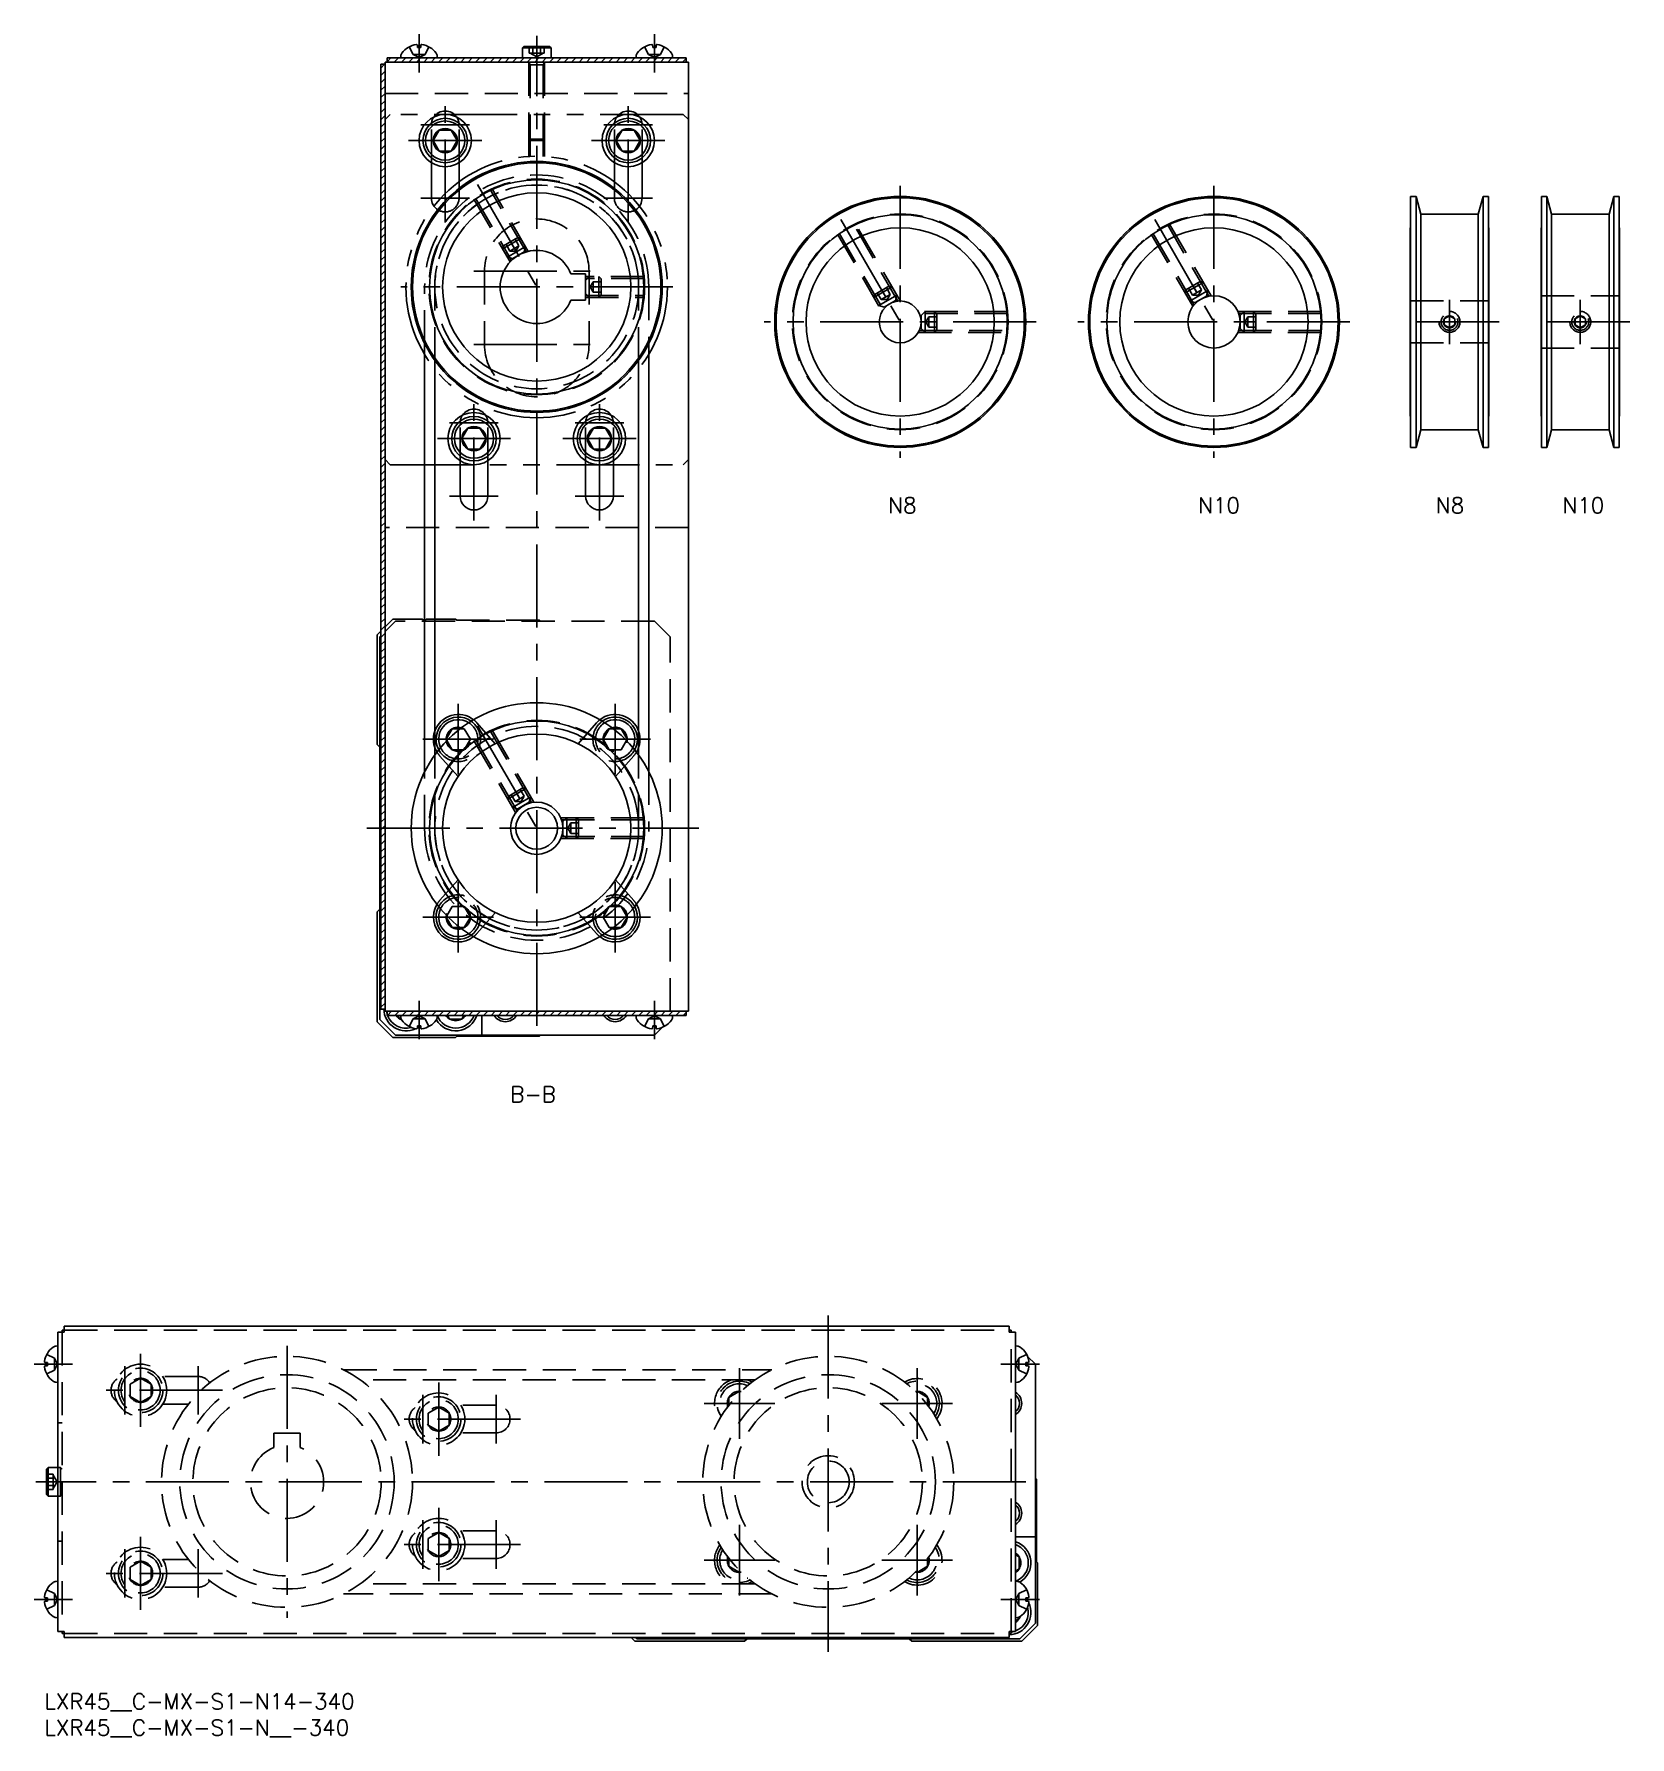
# Model space of a CAD drawing. Extents: x -2 to 736, y -8 to 353.
# Drawn here: x -2 to 303.2, y -8.3 to 317.4 of the extents above; entities that cross this region are included whole.
import ezdxf

# ---------------------------------------------------------------- set-up
doc = ezdxf.new("R2010")
doc.units = 0
doc.header["$LTSCALE"] = 0.5
for name, pattern in [('CENTER', [50.8, 31.75, -6.35, 6.35, -6.35]), ('DASHED', [19.05, 12.7, -6.35]), ('PHANTOM', [63.5, 31.75, -6.35, 6.35, -6.35, 6.35, -6.35])]:
    doc.linetypes.add(name, pattern=pattern)
for name, color, linetype in [('MSM_CENTER', 1, 'CENTER'), ('MSM_CONTINUOUS', 7, 'CONTINUOUS'), ('MSM_DASHED', 4, 'DASHED'), ('MSM_IMAGINARY', 6, 'PHANTOM'), ('MSM_NARROW', 5, 'CONTINUOUS'), ('MSM_PART_NUMBER', 7, 'CONTINUOUS')]:
    doc.layers.add(name, color=color, linetype=linetype)
doc.styles.get("Standard").update_dxf_attribs({"font": 'txt.shx', "height": 3, "bigfont": 'bigfont.shx'})

# ---------------------------------------------------------------- blocks, each defined once
blk = doc.blocks.new('*U18')
at = {"layer": 'MSM_PART_NUMBER'}
blk.add_text('N8', height=3, dxfattribs=at).set_placement((266.06, 225.73))
blk = doc.blocks.new('*U19')
at = {"layer": 'MSM_PART_NUMBER'}
blk.add_text('N10', height=3, dxfattribs=at).set_placement((290.29, 225.73))
blk = doc.blocks.new('*U20')
at = {"layer": 'MSM_PART_NUMBER'}
blk.add_text('N8', height=3, dxfattribs=at).set_placement((161.35, 225.73))
blk = doc.blocks.new('*U21')
at = {"layer": 'MSM_PART_NUMBER'}
blk.add_text('N10', height=3, dxfattribs=at).set_placement((220.62, 225.73))
blk = doc.blocks.new('*U22')
at = {"layer": 'MSM_PART_NUMBER'}
blk.add_text('LXR45__C-MX-S1-N14-340', height=3, dxfattribs=at).set_placement((0, -3))
blk = doc.blocks.new('*U23')
at = {"layer": 'MSM_PART_NUMBER'}
blk.add_text('LXR45__C-MX-S1-N__-340', height=3, dxfattribs=at).set_placement((0, -8))

msp = doc.modelspace()

# ---------------------------------------------------------------- linework, layer by layer
at = {"layer": 'MSM_CENTER'}
for p, q in [((71.62, 310), (71.62, 317.37)), ((94.12, 127.7), (94.12, 317)), ((116.62, 310), (116.62, 317.37)), ((76.62, 281.35), (76.62, 304.65)), ((111.62, 281.35), (111.62, 304.65)), ((81.27, 300), (71.97, 300)), ((106.97, 300), (116.27, 300)), ((69.62, 297), (83.62, 297)), ((104.62, 297), (118.62, 297)), ((82.8, 288.59), (95.12, 267.27)), ((163.62, 288.32), (163.62, 236.32)), ((223.62, 288.32), (223.62, 236.32)), ((81.27, 286), (71.97, 286)), ((106.97, 286), (116.27, 286)), ((152.3, 281.91), (164.62, 260.58)), ((212.3, 281.91), (224.62, 260.58)), ((82.12, 272), (106.12, 272)), ((120.12, 269), (68.12, 269)), ((268.67, 266.57), (268.67, 258.07)), ((293.67, 266.57), (293.67, 258.07)), ((189.62, 262.32), (137.62, 262.32)), ((249.62, 262.32), (197.62, 262.32)), ((278.17, 262.32), (259.17, 262.32)), ((303.17, 262.32), (284.17, 262.32)), ((82.12, 258), (106.12, 258)), ((82.12, 224.35), (82.12, 247.65)), ((106.12, 224.35), (106.12, 247.65)), ((77.47, 243), (86.77, 243)), ((101.47, 243), (110.77, 243)), ((75.12, 240), (89.12, 240)), ((99.12, 240), (113.12, 240)), ((77.47, 229), (86.77, 229)), ((101.47, 229), (110.77, 229)), ((79.12, 175.75), (79.12, 189.25)), ((109.12, 175.75), (109.12, 189.25)), ((85.87, 182.5), (72.37, 182.5)), ((82.8, 185.09), (95.12, 163.77)), ((115.87, 182.5), (102.37, 182.5)), ((61.62, 165.5), (125.12, 165.5)), ((79.12, 141.75), (79.12, 155.25)), ((109.12, 141.75), (109.12, 155.25)), ((85.87, 148.5), (72.37, 148.5)), ((115.87, 148.5), (102.37, 148.5)), ((71.62, 132.5), (71.62, 125.13)), ((116.62, 132.5), (116.62, 125.13)), ((149.87, 72.3), (149.87, 8)), ((46.37, 66.5), (46.37, 14.5)), ((5.37, 63), (-2, 63)), ((15.37, 53.35), (15.37, 62.65)), ((18.37, 51), (18.37, 65)), ((29.37, 53.35), (29.37, 62.65)), ((132.87, 62.25), (132.87, 48.75)), ((166.87, 62.25), (166.87, 48.75)), ((182.87, 63), (190.23, 63)), ((75.37, 45.5), (75.37, 59.5)), ((34.02, 58), (10.72, 58)), ((72.37, 47.85), (72.37, 57.15)), ((86.37, 47.85), (86.37, 57.15)), ((139.62, 55.5), (126.12, 55.5)), ((173.62, 55.5), (160.12, 55.5)), ((91.02, 52.5), (67.72, 52.5)), ((187.67, 40.5), (-1.63, 40.5)), ((72.37, 23.85), (72.37, 33.15)), ((75.37, 21.5), (75.37, 35.5)), ((86.37, 23.85), (86.37, 33.15)), ((18.37, 16), (18.37, 30)), ((132.87, 32.25), (132.87, 18.75)), ((166.87, 32.25), (166.87, 18.75)), ((15.37, 27.65), (15.37, 18.35)), ((29.37, 27.65), (29.37, 18.35)), ((91.02, 28.5), (67.72, 28.5)), ((34.02, 23), (10.72, 23)), ((139.62, 25.5), (126.12, 25.5)), ((173.62, 25.5), (160.12, 25.5)), ((5.37, 18), (-2, 18)), ((182.87, 18), (190.23, 18))]:
    msp.add_line(p, q, dxfattribs=at)
at = {"layer": 'MSM_CONTINUOUS'}
for p, q in [((122.72, 312.8), (65.52, 312.8)), ((65.52, 312.8), (65.52, 312)), ((68.15, 313.16), (68.12, 312.8)), ((71.29, 315.29), (71.31, 314.8)), ((71.93, 314.8), (71.31, 314.8)), ((71.95, 315.29), (71.93, 314.8)), ((75.08, 313.16), (75.12, 312.8)), ((91.37, 314.7), (91.67, 315)), ((91.37, 314.7), (91.37, 312.8)), ((96.87, 314.7), (91.37, 314.7)), ((96.57, 315), (91.67, 315)), ((96.57, 315), (96.87, 314.7)), ((96.87, 314.7), (96.87, 312.8)), ((113.15, 313.16), (113.12, 312.8)), ((116.29, 315.29), (116.31, 314.8)), ((116.93, 314.8), (116.31, 314.8)), ((116.95, 315.29), (116.93, 314.8)), ((120.08, 313.16), (120.12, 312.8)), ((122.72, 312.8), (122.72, 312)), ((64.32, 311.6), (64.32, 130.9)), ((64.32, 311.6), (65.12, 311.6)), ((65.12, 130.5), (65.12, 312)), ((123.12, 312), (65.12, 312)), ((123.12, 130.5), (123.12, 312)), ((75.46, 299), (74.31, 297)), ((74.31, 297), (75.46, 295)), ((77.77, 299), (75.46, 299)), ((78.93, 297), (77.77, 299)), ((77.77, 295), (78.93, 297)), ((110.46, 299), (109.31, 297)), ((109.31, 297), (110.46, 295)), ((112.77, 299), (110.46, 299)), ((113.93, 297), (112.77, 299)), ((112.77, 295), (113.93, 297)), ((75.46, 295), (77.77, 295)), ((110.46, 295), (112.77, 295)), ((73.97, 286), (73.97, 292.76)), ((79.27, 287.85), (79.27, 292.76)), ((108.97, 287.85), (108.97, 292.76)), ((114.27, 286), (114.27, 292.76)), ((261.23, 286.32), (261.23, 238.32)), ((262.26, 286.32), (261.23, 286.32)), ((262.26, 286.32), (262.26, 238.32)), ((263.17, 282.94), (262.26, 286.32)), ((275.07, 286.32), (274.17, 282.94)), ((275.07, 286.32), (275.07, 238.32)), ((276.11, 286.32), (275.07, 286.32)), ((276.11, 286.32), (276.11, 238.32)), ((286.23, 286.32), (286.23, 238.32)), ((287.26, 286.32), (286.23, 286.32)), ((287.26, 286.32), (287.26, 238.32)), ((288.17, 282.94), (287.26, 286.32)), ((300.07, 286.32), (299.17, 282.94)), ((300.07, 286.32), (300.07, 238.32)), ((301.11, 286.32), (300.07, 286.32)), ((301.11, 286.32), (301.11, 238.32)), ((261.17, 280.32), (261.17, 244.32)), ((261.23, 280.32), (261.17, 280.32)), ((263.17, 282.94), (263.17, 241.69)), ((274.17, 282.94), (263.17, 282.94)), ((274.17, 282.94), (274.17, 241.69)), ((276.17, 280.32), (276.11, 280.32)), ((276.17, 280.32), (276.17, 244.32)), ((286.17, 280.32), (286.17, 244.32)), ((286.23, 280.32), (286.17, 280.32)), ((288.17, 282.94), (288.17, 241.69)), ((299.17, 282.94), (288.17, 282.94)), ((299.17, 282.94), (299.17, 241.69)), ((301.17, 280.32), (301.11, 280.32)), ((301.17, 280.32), (301.17, 244.32)), ((100.65, 271.5), (103.42, 271.5)), ((103.42, 271.5), (103.42, 266.5)), ((103.42, 266.5), (100.65, 266.5)), ((72.69, 176.31), (72.69, 258.19)), ((115.54, 258.19), (115.54, 176.31)), ((74.63, 179.51), (74.63, 254.99)), ((113.6, 179.51), (113.6, 254.99)), ((261.17, 244.32), (261.23, 244.32)), ((276.11, 244.32), (276.17, 244.32)), ((286.17, 244.32), (286.23, 244.32)), ((301.11, 244.32), (301.17, 244.32)), ((80.96, 242), (79.81, 240)), ((83.27, 242), (80.96, 242)), ((84.43, 240), (83.27, 242)), ((104.96, 242), (103.81, 240)), ((107.27, 242), (104.96, 242)), ((108.43, 240), (107.27, 242)), ((262.26, 238.32), (263.17, 241.69)), ((263.17, 241.69), (274.17, 241.69)), ((274.17, 241.69), (275.07, 238.32)), ((287.26, 238.32), (288.17, 241.69)), ((288.17, 241.69), (299.17, 241.69)), ((299.17, 241.69), (300.07, 238.32)), ((79.81, 240), (80.96, 238)), ((80.96, 238), (83.27, 238)), ((83.27, 238), (84.43, 240)), ((103.81, 240), (104.96, 238)), ((104.96, 238), (107.27, 238)), ((107.27, 238), (108.43, 240)), ((261.23, 238.32), (262.26, 238.32)), ((275.07, 238.32), (276.11, 238.32)), ((286.23, 238.32), (287.26, 238.32)), ((300.07, 238.32), (301.11, 238.32)), ((79.47, 229), (79.47, 235.76)), ((84.77, 229), (84.77, 235.76)), ((103.47, 229), (103.47, 235.76)), ((108.77, 229), (108.77, 235.76)), ((63.62, 202.5), (64.32, 203.2)), ((63.62, 202.5), (63.62, 181.5)), ((64.32, 202.3), (64.12, 202.1)), ((64.12, 128.9), (64.12, 202.1)), ((64.12, 195), (64.32, 195)), ((77.96, 184.5), (76.81, 182.5)), ((76.81, 182.5), (76.94, 182.26)), ((79.45, 184.5), (77.96, 184.5)), ((110.27, 184.5), (108.78, 184.5)), ((111.43, 182.5), (110.27, 184.5)), ((111.29, 182.26), (111.43, 182.5)), ((63.62, 181.5), (64.12, 181)), ((63.62, 149.5), (64.12, 150)), ((63.62, 128.5), (63.62, 149.5)), ((76.94, 148.74), (76.81, 148.5)), ((76.81, 148.5), (77.96, 146.5)), ((110.27, 146.5), (111.43, 148.5)), ((111.43, 148.5), (111.29, 148.74)), ((77.96, 146.5), (79.45, 146.5)), ((108.78, 146.5), (110.27, 146.5)), ((64.12, 136), (64.32, 136)), ((65.12, 130.9), (64.32, 130.9)), ((65.12, 130.5), (123.12, 130.5)), ((65.52, 130.5), (65.52, 129.7)), ((122.72, 130.5), (122.72, 129.7)), ((63.62, 128.5), (66.62, 125.5)), ((64.12, 128.9), (67.12, 125.9)), ((65.52, 129.7), (122.72, 129.7)), ((67.56, 129.7), (67.96, 129)), ((67.96, 129), (68.23, 129)), ((68.15, 129.34), (68.12, 129.7)), ((71.29, 127.21), (71.31, 127.7)), ((71.93, 127.7), (71.31, 127.7)), ((71.95, 127.21), (71.93, 127.7)), ((75.08, 129.34), (75.12, 129.7)), ((77.06, 129.7), (77.46, 129)), ((77.46, 129), (79.77, 129)), ((79.77, 129), (80.17, 129.7)), ((83.62, 129.7), (83.62, 125.9)), ((113.15, 129.34), (113.12, 129.7)), ((116.29, 127.21), (116.31, 127.7)), ((116.93, 127.7), (116.31, 127.7)), ((118.1, 127.39), (116.62, 125.9)), ((116.95, 127.21), (116.93, 127.7)), ((120.08, 129.34), (120.12, 129.7)), ((78.62, 125.5), (66.62, 125.5)), ((116.62, 125.9), (67.12, 125.9)), ((78.82, 125.7), (78.62, 125.5)), ((94.62, 125.7), (78.82, 125.7)), ((94.62, 125.7), (94.82, 125.9)), ((2.57, 69.1), (2.57, 11.9)), ((2.57, 69.1), (3.77, 69.1)), ((3.37, 69.5), (3.37, 69.1)), ((3.77, 69.5), (3.37, 69.5)), ((3.77, 70.3), (184.47, 70.3)), ((3.77, 70.3), (3.77, 69.1)), ((184.47, 69.1), (184.47, 70.3)), ((184.87, 69.5), (184.47, 69.5)), ((184.47, 69.1), (185.67, 69.1)), ((184.87, 69.1), (184.87, 69.5)), ((185.67, 11.9), (185.67, 69.1)), ((2.2, 66.47), (2.57, 66.5)), ((186.03, 66.47), (185.67, 66.5)), ((0.07, 63.33), (0.56, 63.31)), ((0.07, 62.67), (0.56, 62.69)), ((0.56, 63.31), (0.56, 62.69)), ((188.16, 63.33), (187.67, 63.31)), ((187.67, 63.31), (187.67, 62.69)), ((188.16, 62.67), (187.67, 62.69)), ((187.98, 64.49), (189.47, 63)), ((189.47, 63), (189.47, 13.5)), ((2.2, 59.53), (2.57, 59.5)), ((186.03, 59.53), (185.67, 59.5)), ((0.37, 42.95), (0.67, 43.25)), ((0.37, 42.95), (0.37, 38.05)), ((0.67, 43.25), (0.67, 37.75)), ((0.67, 43.25), (2.57, 43.25)), ((189.67, 41), (189.47, 41.2)), ((189.67, 41), (189.67, 25.2)), ((0.67, 37.75), (0.37, 38.05)), ((0.67, 37.75), (2.57, 37.75)), ((185.67, 30), (189.47, 30)), ((186.37, 26.15), (185.67, 26.56)), ((186.37, 23.85), (186.37, 26.15)), ((185.67, 23.44), (186.37, 23.85)), ((189.67, 25.2), (189.87, 25)), ((189.87, 25), (189.87, 13)), ((2.2, 21.47), (2.57, 21.5)), ((186.03, 21.47), (185.67, 21.5)), ((0.07, 18.33), (0.56, 18.31)), ((0.07, 17.67), (0.56, 17.69)), ((0.56, 18.31), (0.56, 17.69)), ((188.16, 18.33), (187.67, 18.31)), ((187.67, 18.31), (187.67, 17.69)), ((188.16, 17.67), (187.67, 17.69)), ((2.2, 14.53), (2.57, 14.5)), ((186.03, 14.53), (185.67, 14.5)), ((185.67, 13.94), (186.37, 14.35)), ((186.37, 14.35), (186.37, 14.62)), ((186.47, 10.5), (189.47, 13.5)), ((2.57, 11.9), (3.77, 11.9)), ((3.37, 11.9), (3.37, 11.5)), ((3.77, 11.5), (3.37, 11.5)), ((3.77, 10.7), (3.77, 11.9)), ((3.77, 10.7), (184.47, 10.7)), ((112.87, 10), (112.17, 10.7)), ((112.87, 10), (133.87, 10)), ((113.07, 10.7), (113.27, 10.5)), ((186.47, 10.5), (113.27, 10.5)), ((120.37, 10.5), (120.37, 10.7)), ((133.87, 10), (134.37, 10.5)), ((165.87, 10), (165.37, 10.5)), ((186.87, 10), (165.87, 10)), ((179.37, 10.5), (179.37, 10.7)), ((184.47, 11.9), (185.67, 11.9)), ((184.47, 11.9), (184.47, 10.7)), ((184.87, 11.5), (184.47, 11.5)), ((184.87, 11.5), (184.87, 11.9)), ((186.87, 10), (189.87, 13))]:
    msp.add_line(p, q, dxfattribs=at)
for centre, radius in [((76.62, 297), 5), ((76.62, 297), 4.25), ((76.62, 297), 3.75), ((111.62, 297), 5), ((111.62, 297), 4.25), ((111.62, 297), 3.75), ((76.62, 297), 2.31), ((111.62, 297), 2.31), ((94.12, 269), 24), ((94.12, 269), 23.74), ((94.12, 269), 20.49), ((94.12, 269), 18), ((163.62, 262.32), 24), ((163.62, 262.32), 23.74), ((223.62, 262.32), 24), ((223.62, 262.32), 23.74), ((163.62, 262.32), 20.49), ((163.62, 262.32), 18), ((223.62, 262.32), 20.49), ((223.62, 262.32), 18), ((223.62, 262.32), 5), ((163.62, 262.32), 4), ((82.12, 240), 5), ((82.12, 240), 4.25), ((106.12, 240), 5), ((106.12, 240), 4.25), ((82.12, 240), 3.75), ((82.12, 240), 2.31), ((106.12, 240), 3.75), ((106.12, 240), 2.31), ((94.12, 165.5), 24), ((94.12, 165.5), 20.49), ((94.12, 165.5), 18), ((94.12, 165.5), 5), ((94.12, 165.5), 4)]:
    msp.add_circle(centre, radius, dxfattribs=at)
for centre, radius, start, end in [((69.24, 313.07), 1.1, 144.8906, 175), ((71.62, 311.4), 4, 97.4656, 144.8906), ((71.09, 315.06), 0.305, 49.0368, 87.9309), ((72.15, 315.06), 0.305, 92.0691, 130.9632), ((71.62, 311.4), 4, 35.1094, 82.5344), ((73.99, 313.07), 1.1, 5, 35.1094), ((114.24, 313.07), 1.1, 144.8906, 175), ((116.62, 311.4), 4, 97.4656, 144.8906), ((116.09, 315.06), 0.305, 49.0368, 87.9309), ((117.15, 315.06), 0.305, 92.0691, 130.9632), ((116.62, 311.4), 4, 35.1094, 82.5344), ((118.99, 313.07), 1.1, 5, 35.1094), ((76.62, 300), 2.65, 34.3761, 145.6239), ((111.62, 300), 2.65, 34.3761, 145.6239), ((76.62, 286), 2.65, 180, 237.5532), ((111.62, 286), 2.65, 302.4468, 0), ((94.12, 269), 7, 20.9248, 339.0752), ((82.12, 243), 2.65, 34.3761, 145.6239), ((106.12, 243), 2.65, 34.3761, 145.6239), ((82.12, 229), 2.65, 180, 0), ((106.12, 229), 2.65, 180, 0), ((79.12, 182.5), 4.75, 51.9744, 160.7711), ((79.12, 182.5), 4.25, 54.603, 208.2443), ((79.12, 182.5), 3.75, 57.7988, 205.0486), ((109.12, 182.5), 4.75, 19.2289, 128.0256), ((109.12, 182.5), 4.25, 331.7557, 125.397), ((109.12, 182.5), 3.75, 334.9514, 122.2012), ((79.12, 182.5), 2.31, 74.1855, 188.6618), ((109.12, 182.5), 2.31, 351.3382, 105.8145), ((79.12, 182.5), 4.75, 199.2289, 210.8729), ((109.12, 182.5), 4.75, 329.1271, 340.7711), ((79.12, 148.5), 4.75, 149.1271, 308.0256), ((79.12, 148.5), 4.25, 151.7557, 305.397), ((79.12, 148.5), 3.75, 154.9514, 302.2012), ((109.12, 148.5), 4.75, 231.9744, 30.8729), ((109.12, 148.5), 4.25, 234.603, 28.2443), ((109.12, 148.5), 3.75, 237.7988, 25.0486), ((79.12, 148.5), 2.31, 171.3382, 285.8145), ((109.12, 148.5), 2.31, 254.1855, 8.6618), ((69.12, 131), 4.25, 181.3483, 295.3281), ((69.12, 131), 3.75, 187.6623, 196.2602), ((69.12, 131), 3.75, 200.2836, 285.6082), ((69.12, 131), 2.31, 214.2577, 249.8959), ((69.24, 129.43), 1.1, 185, 215.1094), ((71.62, 131.1), 4, 215.1094, 262.5344), ((71.09, 127.44), 0.305, 272.0691, 310.9632), ((69.12, 131), 4.25, 300.7808, 308.967), ((72.15, 127.44), 0.305, 229.0368, 267.9309), ((71.62, 131.1), 4, 277.4656, 324.8906), ((73.99, 129.43), 1.1, 324.8906, 355), ((78.62, 131), 4.25, 210.0196, 342.1887), ((78.62, 131), 3.75, 200.8987, 339.7164), ((78.62, 131), 2.31, 214.2577, 325.7423), ((88.12, 131), 2.07, 218.9713, 321.0287), ((109.12, 131), 2.07, 218.9713, 321.0287), ((114.24, 129.43), 1.1, 185, 215.1094), ((116.62, 131.1), 4, 215.1094, 262.5344), ((116.09, 127.44), 0.305, 272.0691, 310.9632), ((117.15, 127.44), 0.305, 229.0368, 267.9309), ((116.62, 131.1), 4, 277.4656, 324.8906), ((118.99, 129.43), 1.1, 324.8906, 355), ((3.97, 63), 4, 125.1094, 172.5344), ((2.3, 65.37), 1.1, 95, 125.1094), ((185.93, 65.37), 1.1, 54.8906, 85), ((184.27, 63), 4, 7.4656, 54.8906), ((0.3, 63.53), 0.305, 182.0691, 220.9632), ((0.3, 62.47), 0.305, 139.0368, 177.9309), ((3.97, 63), 4, 187.4656, 234.8906), ((184.27, 63), 4, 305.1094, 352.5344), ((187.93, 63.53), 0.305, 319.0368, 357.9309), ((187.93, 62.47), 0.305, 2.0691, 40.9632), ((2.3, 60.63), 1.1, 234.8906, 265), ((185.93, 60.63), 1.1, 275, 305.1094), ((184.37, 55.5), 2.07, 308.9713, 51.0287), ((184.37, 34.5), 2.07, 308.9713, 51.0287), ((184.37, 25), 4.25, 300.0196, 72.1887), ((184.37, 25), 3.75, 290.8987, 69.7164), ((184.37, 25), 2.31, 304.2577, 55.7423), ((3.97, 18), 4, 125.1094, 172.5344), ((2.3, 20.37), 1.1, 95, 125.1094), ((185.93, 20.37), 1.1, 54.8906, 85), ((184.27, 18), 4, 7.4656, 54.8906), ((0.3, 18.53), 0.305, 182.0691, 220.9632), ((0.3, 17.47), 0.305, 139.0368, 177.9309), ((3.97, 18), 4, 187.4656, 234.8906), ((184.37, 15.5), 4.25, 271.3483, 25.3281), ((184.37, 15.5), 3.75, 290.2836, 15.6082), ((184.27, 18), 4, 305.1094, 352.5344), ((184.37, 15.5), 4.25, 30.7808, 38.967), ((187.93, 18.53), 0.305, 319.0368, 357.9309), ((187.93, 17.47), 0.305, 2.0691, 40.9632), ((2.3, 15.63), 1.1, 234.8906, 265), ((184.37, 15.5), 2.31, 304.2577, 339.8959), ((185.93, 15.63), 1.1, 275, 305.1094), ((184.37, 15.5), 3.75, 277.6623, 286.2602)]:
    msp.add_arc(centre, radius, start, end, dxfattribs=at)
at = {"layer": 'MSM_DASHED'}
for p, q in [((69.75, 314.94), (70.47, 313.47)), ((71.62, 312.86), (70.47, 313.47)), ((72.76, 313.47), (70.47, 313.47)), ((71.62, 312.86), (72.76, 313.47)), ((73.49, 314.94), (72.76, 313.47)), ((92.67, 315), (92.67, 313.7)), ((95.56, 313.7), (92.67, 313.7)), ((94.12, 312.98), (92.87, 313.7)), ((93.39, 315), (93.39, 313.7)), ((95.37, 313.7), (94.12, 312.98)), ((94.84, 315), (94.84, 313.7)), ((95.56, 315), (95.56, 313.7)), ((114.75, 314.94), (115.47, 313.47)), ((116.62, 312.86), (115.47, 313.47)), ((117.76, 313.47), (115.47, 313.47)), ((116.62, 312.86), (117.76, 313.47)), ((118.49, 314.94), (117.76, 313.47)), ((92.6, 311.95), (92.89, 311.46)), ((92.62, 311.9), (92.62, 297.27)), ((95.62, 311.46), (92.62, 311.46)), ((92.89, 311.46), (92.89, 297)), ((95.63, 311.95), (95.35, 311.46)), ((95.35, 311.46), (95.35, 297)), ((95.62, 311.9), (95.62, 297.27)), ((65.12, 306), (123.12, 306)), ((73.97, 292.76), (73.97, 300)), ((79.27, 292.76), (79.27, 300)), ((108.97, 292.76), (108.97, 300)), ((114.27, 292.76), (114.27, 300)), ((92.89, 297), (92.62, 297.27)), ((92.62, 297.27), (95.62, 297.27)), ((95.35, 297), (92.89, 297)), ((95.62, 297.27), (95.35, 297)), ((79.27, 286), (79.27, 287.85)), ((92.11, 275.71), (85.24, 287.62)), ((92.49, 275.81), (85.58, 287.78)), ((108.97, 286), (108.97, 287.85)), ((82.12, 285.78), (89.03, 273.81)), ((82.43, 286), (89.31, 274.09)), ((163.19, 266.29), (154.74, 280.93)), ((163.62, 266.32), (155.08, 281.09)), ((222.65, 267.22), (214.74, 280.93)), ((223.06, 267.28), (215.08, 281.09)), ((91.06, 278.29), (87.6, 276.29)), ((87.76, 276.88), (87.6, 276.29)), ((90.48, 278.45), (87.76, 276.88)), ((89, 275.86), (88.25, 277.16)), ((89, 275.86), (90.73, 276.86)), ((89.87, 276.36), (89.12, 277.66)), ((90.73, 276.86), (89.98, 278.16)), ((90.15, 275.86), (90.73, 276.86)), ((91.06, 278.29), (90.48, 278.45)), ((151.62, 279.09), (160.15, 264.32)), ((151.93, 279.31), (160.38, 264.67)), ((211.62, 279.09), (219.59, 265.28)), ((211.93, 279.31), (219.85, 265.6)), ((91.97, 276.71), (88.51, 274.71)), ((88.51, 274.71), (89.53, 274.44)), ((89, 275.86), (90.15, 275.86)), ((91.7, 275.69), (89.53, 274.44)), ((91.7, 275.69), (91.97, 276.71)), ((84.12, 272), (84.12, 258)), ((104.17, 271), (103.42, 270.25)), ((114.64, 271), (103.42, 271)), ((114.68, 270.62), (103.42, 270.62)), ((104.12, 272), (104.12, 258)), ((104.17, 267), (104.17, 271)), ((106.42, 270.57), (105.99, 271)), ((105.99, 267), (105.99, 271)), ((106.42, 267.43), (106.42, 270.57)), ((72.69, 258.19), (72.69, 269)), ((74.63, 254.99), (74.63, 269)), ((103.42, 267.75), (104.17, 267)), ((103.42, 267.38), (114.68, 267.38)), ((104.92, 270), (104.34, 269)), ((104.34, 269), (104.92, 268)), ((104.92, 270), (106.42, 270)), ((104.92, 270), (104.92, 268)), ((104.92, 269), (106.42, 269)), ((104.92, 268), (106.42, 268)), ((105.99, 267), (106.42, 267.43)), ((113.6, 254.99), (113.6, 269)), ((115.54, 269), (115.54, 258.19)), ((162.06, 269.01), (158.6, 267.01)), ((158.76, 267.59), (158.6, 267.01)), ((161.48, 269.16), (158.76, 267.59)), ((160, 266.58), (159.25, 267.88)), ((162.97, 267.43), (159.51, 265.43)), ((160, 266.58), (161.73, 267.58)), ((160.87, 267.08), (160.12, 268.38)), ((161.73, 267.58), (160.98, 268.88)), ((161.15, 266.58), (161.73, 267.58)), ((162.06, 269.01), (161.48, 269.16)), ((162.7, 266.41), (162.97, 267.43)), ((221.56, 269.87), (218.1, 267.87)), ((218.26, 268.46), (218.1, 267.87)), ((220.98, 270.03), (218.26, 268.46)), ((219.5, 267.45), (218.75, 268.74)), ((222.47, 268.3), (219.01, 266.3)), ((219.5, 267.45), (221.23, 268.45)), ((219.5, 267.45), (220.65, 267.45)), ((220.37, 267.95), (219.62, 269.24)), ((222.2, 267.27), (220.03, 266.02)), ((221.23, 268.45), (220.48, 269.74)), ((220.65, 267.45), (221.23, 268.45)), ((221.56, 269.87), (220.98, 270.03)), ((222.2, 267.27), (222.47, 268.3)), ((286.17, 267.32), (301.17, 267.32)), ((103.42, 267), (114.64, 267)), ((159.51, 265.43), (160.53, 265.16)), ((160, 266.58), (161.15, 266.58)), ((162.7, 266.41), (160.53, 265.16)), ((184.14, 264.32), (167.08, 264.32)), ((184.18, 263.94), (167.27, 263.94)), ((168.37, 264.32), (167.62, 263.57)), ((168.37, 260.32), (168.37, 264.32)), ((170.62, 263.89), (170.19, 264.32)), ((170.19, 260.32), (170.19, 264.32)), ((170.62, 260.75), (170.62, 263.89)), ((219.01, 266.3), (220.03, 266.02)), ((244.14, 264.32), (228.2, 264.32)), ((244.18, 263.94), (228.35, 263.94)), ((229.37, 264.32), (228.62, 263.57)), ((229.37, 260.32), (229.37, 264.32)), ((231.62, 263.89), (231.19, 264.32)), ((231.19, 260.32), (231.19, 264.32)), ((231.62, 260.75), (231.62, 263.89)), ((261.17, 266.32), (276.17, 266.32)), ((167.27, 260.7), (184.18, 260.7)), ((167.62, 263.57), (167.62, 261.07)), ((167.62, 261.07), (168.37, 260.32)), ((169.12, 263.32), (168.54, 262.32)), ((168.54, 262.32), (169.12, 261.32)), ((169.12, 263.32), (170.62, 263.32)), ((169.12, 263.32), (169.12, 261.32)), ((169.12, 262.32), (170.62, 262.32)), ((169.12, 261.32), (170.62, 261.32)), ((170.19, 260.32), (170.62, 260.75)), ((228.35, 260.7), (244.18, 260.7)), ((228.62, 263.57), (228.62, 261.07)), ((228.62, 261.07), (229.37, 260.32)), ((230.12, 263.32), (229.54, 262.32)), ((229.54, 262.32), (230.12, 261.32)), ((230.12, 263.32), (231.62, 263.32)), ((230.12, 263.32), (230.12, 261.32)), ((230.12, 262.32), (231.62, 262.32)), ((230.12, 261.32), (231.62, 261.32)), ((231.19, 260.32), (231.62, 260.75)), ((268.67, 263.47), (267.67, 262.89)), ((267.67, 262.89), (267.67, 261.74)), ((267.67, 261.74), (268.67, 261.16)), ((269.67, 262.89), (268.67, 263.47)), ((268.67, 261.16), (269.67, 261.74)), ((269.67, 261.74), (269.67, 262.89)), ((293.67, 263.47), (292.67, 262.89)), ((292.67, 262.89), (292.67, 261.74)), ((292.67, 261.74), (293.67, 261.16)), ((294.67, 262.89), (293.67, 263.47)), ((293.67, 261.16), (294.67, 261.74)), ((294.67, 261.74), (294.67, 262.89)), ((167.08, 260.32), (184.14, 260.32)), ((228.2, 260.32), (244.14, 260.32)), ((261.17, 258.32), (276.17, 258.32)), ((286.17, 257.32), (301.17, 257.32)), ((79.47, 235.76), (79.47, 243)), ((84.77, 235.76), (84.77, 243)), ((103.47, 235.76), (103.47, 243)), ((108.77, 235.76), (108.77, 243)), ((123.12, 223), (65.12, 223)), ((65.12, 204), (66.62, 205.5)), ((72.22, 205.5), (66.62, 205.5)), ((78.62, 205.5), (73.02, 205.5)), ((78.82, 205.3), (78.62, 205.5)), ((94.62, 205.3), (78.82, 205.3)), ((94.62, 205.3), (94.82, 205.1)), ((67.12, 205.1), (65.12, 203.1)), ((116.62, 205.1), (67.12, 205.1)), ((116.62, 205.1), (119.62, 202.1)), ((119.62, 130.5), (119.62, 202.1)), ((82.68, 185.64), (86.19, 181.66)), ((102.04, 181.66), (105.55, 185.64)), ((80.27, 184.5), (79.45, 184.5)), ((81.43, 182.5), (80.27, 184.5)), ((80.27, 180.5), (81.43, 182.5)), ((82.43, 182.5), (90.35, 168.79)), ((93.15, 170.41), (85.24, 184.12)), ((93.56, 170.47), (85.58, 184.28)), ((107.96, 184.5), (106.81, 182.5)), ((106.81, 182.5), (107.96, 180.5)), ((108.78, 184.5), (107.96, 184.5)), ((74.63, 165.5), (74.63, 179.51)), ((75.55, 179.36), (79.07, 175.38)), ((76.94, 182.26), (77.96, 180.5)), ((77.96, 180.5), (80.27, 180.5)), ((82.12, 182.28), (90.09, 168.47)), ((107.96, 180.5), (110.27, 180.5)), ((109.16, 175.38), (112.68, 179.36)), ((110.27, 180.5), (111.29, 182.26)), ((113.6, 165.5), (113.6, 179.51)), ((72.69, 165.5), (72.69, 176.31)), ((115.54, 176.31), (115.54, 165.5)), ((92.06, 173.06), (88.6, 171.06)), ((91.48, 173.21), (88.76, 171.64)), ((91.73, 171.63), (90.98, 172.93)), ((92.06, 173.06), (91.48, 173.21)), ((88.76, 171.64), (88.6, 171.06)), ((90, 170.63), (89.25, 171.93)), ((92.97, 171.48), (89.51, 169.48)), ((89.51, 169.48), (90.53, 169.21)), ((90, 170.63), (91.73, 171.63)), ((90, 170.63), (91.15, 170.63)), ((90.87, 171.13), (90.12, 172.43)), ((92.7, 170.46), (90.53, 169.21)), ((91.15, 170.63), (91.73, 171.63)), ((92.7, 170.46), (92.97, 171.48)), ((114.64, 167.5), (98.7, 167.5)), ((114.68, 167.12), (98.85, 167.12)), ((99.87, 167.5), (99.12, 166.75)), ((99.12, 166.75), (99.12, 164.25)), ((99.87, 163.5), (99.87, 167.5)), ((100.62, 166.5), (100.04, 165.5)), ((100.62, 166.5), (102.12, 166.5)), ((100.62, 166.5), (100.62, 164.5)), ((102.12, 167.07), (101.69, 167.5)), ((101.69, 163.5), (101.69, 167.5)), ((102.12, 163.93), (102.12, 167.07)), ((98.7, 163.5), (114.64, 163.5)), ((98.85, 163.88), (114.68, 163.88)), ((99.12, 164.25), (99.87, 163.5)), ((100.04, 165.5), (100.62, 164.5)), ((100.62, 165.5), (102.12, 165.5)), ((100.62, 164.5), (102.12, 164.5)), ((101.69, 163.5), (102.12, 163.93)), ((75.55, 151.64), (79.07, 155.62)), ((109.16, 155.62), (112.68, 151.64)), ((77.96, 150.5), (76.94, 148.74)), ((80.27, 150.5), (77.96, 150.5)), ((81.43, 148.5), (80.27, 150.5)), ((107.96, 150.5), (106.81, 148.5)), ((110.27, 150.5), (107.96, 150.5)), ((111.29, 148.74), (110.27, 150.5)), ((80.27, 146.5), (81.43, 148.5)), ((82.68, 145.36), (86.19, 149.34)), ((102.04, 149.34), (105.55, 145.36)), ((106.81, 148.5), (107.96, 146.5)), ((79.45, 146.5), (80.27, 146.5)), ((107.96, 146.5), (108.78, 146.5)), ((69.75, 127.56), (70.47, 129.03)), ((71.62, 129.64), (70.47, 129.03)), ((72.76, 129.03), (70.47, 129.03)), ((71.62, 129.64), (72.76, 129.03)), ((73.49, 127.56), (72.76, 129.03)), ((114.75, 127.56), (115.47, 129.03)), ((116.62, 129.64), (115.47, 129.03)), ((117.76, 129.03), (115.47, 129.03)), ((116.62, 129.64), (117.76, 129.03)), ((118.49, 127.56), (117.76, 129.03)), ((3.37, 69.1), (3.37, 11.9)), ((3.77, 69.5), (184.47, 69.5)), ((184.87, 11.9), (184.87, 69.1)), ((0.43, 64.87), (1.9, 64.15)), ((1.9, 64.15), (1.9, 61.86)), ((2.51, 63), (1.9, 64.15)), ((2.51, 63), (1.9, 61.86)), ((57.18, 61.93), (139.06, 61.93)), ((185.72, 63), (186.33, 64.15)), ((185.72, 63), (186.33, 61.86)), ((187.8, 64.87), (186.33, 64.15)), ((186.33, 64.15), (186.33, 61.86)), ((0.43, 61.13), (1.9, 61.86)), ((18.37, 60.31), (16.37, 59.15)), ((16.37, 59.15), (16.37, 56.85)), ((20.37, 59.15), (18.37, 60.31)), ((20.37, 56.85), (20.37, 59.15)), ((29.37, 60.65), (22.61, 60.65)), ((135.86, 59.99), (60.37, 59.99)), ((187.8, 61.13), (186.33, 61.86)), ((16.37, 56.85), (18.37, 55.69)), ((18.37, 55.69), (20.37, 56.85)), ((132.87, 57.81), (130.87, 56.65)), ((130.87, 56.65), (130.87, 55.16)), ((133.1, 57.67), (132.87, 57.81)), ((166.87, 57.81), (166.63, 57.67)), ((168.87, 56.65), (166.87, 57.81)), ((168.87, 55.16), (168.87, 56.65)), ((27.51, 55.35), (22.61, 55.35)), ((75.37, 54.81), (73.37, 53.65)), ((73.37, 53.65), (73.37, 51.35)), ((77.37, 53.65), (75.37, 54.81)), ((77.37, 51.35), (77.37, 53.65)), ((86.37, 55.15), (79.61, 55.15)), ((2.57, 51.76), (3.37, 51.76)), ((43.87, 49.8), (48.87, 49.8)), ((43.87, 47.04), (43.87, 49.8)), ((48.87, 49.8), (48.87, 47.04)), ((73.37, 51.35), (75.37, 50.19)), ((75.37, 50.19), (77.37, 51.35)), ((86.37, 49.85), (79.61, 49.85)), ((2.57, 43.25), (3.07, 43.25)), ((3.07, 37.75), (3.07, 43.25)), ((3.37, 42.95), (3.07, 43.25)), ((0.37, 41.94), (1.67, 41.94)), ((0.37, 41.22), (1.67, 41.22)), ((0.37, 39.78), (1.67, 39.78)), ((1.67, 41.94), (1.67, 39.06)), ((1.67, 41.75), (2.39, 40.5)), ((2.39, 40.5), (1.67, 39.25)), ((0.37, 39.06), (1.67, 39.06)), ((2.57, 37.75), (3.07, 37.75)), ((3.37, 38.05), (3.07, 37.75)), ((75.37, 30.81), (73.37, 29.65)), ((73.37, 29.65), (73.37, 27.35)), ((77.37, 29.65), (75.37, 30.81)), ((77.37, 27.35), (77.37, 29.65)), ((86.37, 31.15), (79.61, 31.15)), ((3.37, 29.15), (2.57, 29.15)), ((73.37, 27.35), (75.37, 26.19)), ((75.37, 26.19), (77.37, 27.35)), ((18.37, 25.31), (16.37, 24.15)), ((16.37, 24.15), (16.37, 21.85)), ((20.37, 24.15), (18.37, 25.31)), ((20.37, 21.85), (20.37, 24.15)), ((27.51, 25.65), (22.61, 25.65)), ((86.37, 25.85), (79.61, 25.85)), ((130.87, 25.84), (130.87, 24.35)), ((130.87, 24.35), (132.87, 23.19)), ((132.87, 23.19), (133.1, 23.33)), ((166.63, 23.33), (166.87, 23.19)), ((166.87, 23.19), (168.87, 24.35)), ((168.87, 24.35), (168.87, 25.84)), ((0.43, 19.87), (1.9, 19.15)), ((16.37, 21.85), (18.37, 20.69)), ((18.37, 20.69), (20.37, 21.85)), ((29.37, 20.35), (22.61, 20.35)), ((135.86, 21.01), (60.37, 21.01)), ((187.8, 19.87), (186.33, 19.15)), ((0.43, 16.13), (1.9, 16.86)), ((1.9, 19.15), (1.9, 16.86)), ((2.51, 18), (1.9, 19.15)), ((2.51, 18), (1.9, 16.86)), ((139.06, 19.07), (57.18, 19.07)), ((185.72, 18), (186.33, 19.15)), ((185.72, 18), (186.33, 16.86)), ((186.33, 19.15), (186.33, 16.86)), ((187.8, 16.13), (186.33, 16.86)), ((3.77, 11.5), (184.47, 11.5))]:
    msp.add_line(p, q, dxfattribs=at)
for centre, radius in [((94.12, 269), 20.62), ((94.12, 269), 19.48), ((163.62, 262.32), 20.62), ((223.62, 262.32), 20.62), ((268.67, 262.32), 2), ((268.67, 262.32), 1.62), ((293.67, 262.32), 2), ((293.67, 262.32), 1.62), ((268.67, 262.32), 1.15), ((293.67, 262.32), 1.15), ((94.12, 165.5), 20.62), ((94.12, 165.5), 19.48), ((18.37, 58), 5), ((18.37, 58), 4.25), ((46.37, 40.5), 24), ((149.87, 40.5), 24), ((18.37, 58), 3.75), ((18.37, 58), 2.31), ((46.37, 40.5), 20.49), ((149.87, 40.5), 20.49), ((46.37, 40.5), 18), ((75.37, 52.5), 5), ((75.37, 52.5), 4.25), ((75.37, 52.5), 3.75), ((149.87, 40.5), 18), ((75.37, 52.5), 2.31), ((149.87, 40.5), 5), ((149.87, 40.5), 4), ((75.37, 28.5), 5), ((75.37, 28.5), 4.25), ((75.37, 28.5), 3.75), ((75.37, 28.5), 2.31), ((18.37, 23), 5), ((18.37, 23), 4.25), ((18.37, 23), 3.75), ((18.37, 23), 2.31)]:
    msp.add_circle(centre, radius, dxfattribs=at)
for centre, radius, start, end in [((92.52, 311.9), 0.1, 0, 90), ((95.72, 311.9), 0.1, 90, 180), ((76.62, 300), 2.65, 145.6239, 180), ((76.62, 300), 2.65, 0, 34.3761), ((111.62, 300), 2.65, 145.6239, 180), ((111.62, 300), 2.65, 0, 34.3761), ((94.12, 269), 21.43, 0, 180), ((94.12, 269), 19.49, 0, 180), ((76.62, 286), 2.65, 237.5532, 0), ((111.62, 286), 2.65, 180, 302.4468), ((94.12, 272), 10, 0, 180), ((94.12, 258), 10, 180, 0), ((82.12, 243), 2.65, 145.6239, 180), ((82.12, 243), 2.65, 0, 34.3761), ((106.12, 243), 2.65, 145.6239, 180), ((106.12, 243), 2.65, 0, 34.3761), ((72.62, 205.8), 0.5, 216.8699, 323.1301), ((79.12, 182.5), 4.25, 208.2443, 54.603), ((79.12, 182.5), 3.75, 205.0486, 57.7988), ((79.12, 182.5), 4.75, 41.4237, 51.9744), ((109.12, 182.5), 4.25, 125.397, 331.7557), ((109.12, 182.5), 3.75, 122.2012, 334.9514), ((109.12, 182.5), 4.75, 128.0256, 138.5763), ((79.12, 182.5), 4.75, 160.7711, 199.2289), ((79.12, 182.5), 2.31, 188.6618, 74.1855), ((109.12, 182.5), 2.31, 105.8145, 351.3382), ((109.12, 182.5), 4.75, 340.7711, 19.2289), ((79.12, 182.5), 4.75, 210.8729, 221.4237), ((109.12, 182.5), 4.75, 318.5763, 329.1271), ((94.12, 165.5), 21.43, 180, 0), ((94.12, 165.5), 19.49, 180, 0), ((79.12, 148.5), 4.75, 138.5763, 149.1271), ((79.12, 148.5), 4.25, 305.397, 151.7557), ((79.12, 148.5), 3.75, 302.2012, 154.9514), ((79.12, 148.5), 2.31, 285.8145, 171.3382), ((109.12, 148.5), 4.25, 28.2443, 234.603), ((109.12, 148.5), 3.75, 25.0486, 237.7988), ((109.12, 148.5), 2.31, 8.6618, 254.1855), ((109.12, 148.5), 4.75, 30.8729, 41.4237), ((79.12, 148.5), 4.75, 308.0256, 318.5763), ((109.12, 148.5), 4.75, 221.4237, 231.9744), ((15.37, 58), 2.65, 124.3761, 235.6239), ((29.37, 58), 2.65, 32.4468, 90), ((132.87, 55.5), 4.75, 109.2289, 218.0256), ((132.87, 55.5), 4.25, 61.7557, 215.397), ((132.87, 55.5), 3.75, 64.9514, 212.2012), ((132.87, 55.5), 4.75, 59.1271, 70.7711), ((166.87, 55.5), 4.75, 321.9744, 120.8729), ((166.87, 55.5), 4.25, 324.603, 118.2443), ((166.87, 55.5), 3.75, 327.7988, 115.0486), ((132.87, 55.5), 2.31, 81.3382, 195.8145), ((166.87, 55.5), 2.31, 344.1855, 98.6618), ((72.37, 52.5), 2.65, 124.3761, 235.6239), ((86.37, 52.5), 2.65, 270, 90), ((46.37, 40.5), 7, 110.9248, 69.0752), ((72.37, 28.5), 2.65, 124.3761, 235.6239), ((86.37, 28.5), 2.65, 270, 90), ((132.87, 25.5), 4.75, 141.9744, 250.7711), ((132.87, 25.5), 4.25, 144.603, 298.2443), ((132.87, 25.5), 3.75, 147.7988, 295.0486), ((132.87, 25.5), 2.31, 164.1855, 278.6618), ((166.87, 25.5), 4.75, 239.1271, 38.0256), ((166.87, 25.5), 4.25, 241.7557, 35.397), ((166.87, 25.5), 3.75, 244.9514, 32.2012), ((166.87, 25.5), 2.31, 261.3382, 15.8145), ((15.37, 23), 2.65, 124.3761, 235.6239), ((29.37, 23), 2.65, 270, 327.5532), ((132.87, 25.5), 4.75, 289.2289, 300.8729)]:
    msp.add_arc(centre, radius, start, end, dxfattribs=at)
at = {"layer": 'MSM_IMAGINARY'}
for p, q in [((65.12, 301), (66.12, 302)), ((65.12, 301), (65.12, 236)), ((122.12, 302), (66.12, 302)), ((92.62, 302), (92.62, 293.95)), ((92.89, 302), (92.89, 293.97)), ((95.35, 302), (95.35, 293.97)), ((95.62, 302), (95.62, 293.95)), ((122.12, 302), (123.12, 301)), ((123.12, 301), (123.12, 236)), ((261.17, 269.32), (261.17, 255.32)), ((286.17, 269.32), (286.17, 255.32)), ((65.12, 236), (66.12, 235)), ((66.12, 235), (122.12, 235)), ((122.12, 235), (123.12, 236))]:
    msp.add_line(p, q, dxfattribs=at)
msp.add_circle((94.12, 269), 25, dxfattribs=at)
at = {"layer": 'MSM_NARROW'}
for p, q in [((65.52, 312.07), (66.24, 312.8)), ((66.86, 312), (67.66, 312.8)), ((68.27, 312), (69.07, 312.8)), ((69.69, 312), (70.49, 312.8)), ((71.1, 312), (71.9, 312.8)), ((72.51, 312), (73.31, 312.8)), ((73.93, 312), (74.73, 312.8)), ((75.34, 312), (76.14, 312.8)), ((76.76, 312), (77.56, 312.8)), ((78.17, 312), (78.97, 312.8)), ((79.59, 312), (80.39, 312.8)), ((81, 312), (81.8, 312.8)), ((82.41, 312), (83.21, 312.8)), ((83.83, 312), (84.63, 312.8)), ((85.24, 312), (86.04, 312.8)), ((86.66, 312), (87.46, 312.8)), ((88.07, 312), (88.87, 312.8)), ((89.49, 312), (90.29, 312.8)), ((90.9, 312), (91.7, 312.8)), ((92.31, 312), (93.11, 312.8)), ((93.73, 312), (94.53, 312.8)), ((95.14, 312), (95.94, 312.8)), ((96.56, 312), (97.36, 312.8)), ((97.97, 312), (98.77, 312.8)), ((99.39, 312), (100.19, 312.8)), ((100.8, 312), (101.6, 312.8)), ((102.21, 312), (103.01, 312.8)), ((103.63, 312), (104.43, 312.8)), ((105.04, 312), (105.84, 312.8)), ((106.46, 312), (107.26, 312.8)), ((107.87, 312), (108.67, 312.8)), ((109.28, 312), (110.08, 312.8)), ((110.7, 312), (111.5, 312.8)), ((112.11, 312), (112.91, 312.8)), ((113.53, 312), (114.33, 312.8)), ((114.94, 312), (115.74, 312.8)), ((116.36, 312), (117.16, 312.8)), ((117.77, 312), (118.57, 312.8)), ((119.18, 312), (119.98, 312.8)), ((120.6, 312), (121.4, 312.8)), ((122.01, 312), (122.72, 312.7)), ((64.32, 310.87), (65.04, 311.6)), ((64.32, 309.46), (65.12, 310.26)), ((64.32, 308.04), (65.12, 308.84)), ((64.32, 306.63), (65.12, 307.43)), ((64.32, 305.22), (65.12, 306.02)), ((64.32, 303.8), (65.12, 304.6)), ((64.32, 302.39), (65.12, 303.19)), ((64.32, 300.97), (65.12, 301.77)), ((64.32, 299.56), (65.12, 300.36)), ((64.32, 298.14), (65.12, 298.94)), ((64.32, 296.73), (65.12, 297.53)), ((64.32, 295.32), (65.12, 296.12)), ((64.32, 293.9), (65.12, 294.7)), ((64.32, 292.49), (65.12, 293.29)), ((64.32, 291.07), (65.12, 291.87)), ((64.32, 289.66), (65.12, 290.46)), ((64.32, 288.24), (65.12, 289.04)), ((64.32, 286.83), (65.12, 287.63)), ((64.32, 285.42), (65.12, 286.22)), ((64.32, 284), (65.12, 284.8)), ((64.32, 282.59), (65.12, 283.39)), ((64.32, 281.17), (65.12, 281.97)), ((64.32, 279.76), (65.12, 280.56)), ((64.32, 278.35), (65.12, 279.15)), ((64.32, 276.93), (65.12, 277.73)), ((64.32, 275.52), (65.12, 276.32)), ((64.32, 274.1), (65.12, 274.9)), ((64.32, 272.69), (65.12, 273.49)), ((64.32, 271.27), (65.12, 272.07)), ((64.32, 269.86), (65.12, 270.66)), ((64.32, 268.45), (65.12, 269.25)), ((64.32, 267.03), (65.12, 267.83)), ((64.32, 265.62), (65.12, 266.42)), ((64.32, 264.2), (65.12, 265)), ((64.32, 262.79), (65.12, 263.59)), ((64.32, 261.37), (65.12, 262.17)), ((64.32, 259.96), (65.12, 260.76)), ((64.32, 258.55), (65.12, 259.35)), ((64.32, 257.13), (65.12, 257.93)), ((64.32, 255.72), (65.12, 256.52)), ((64.32, 254.3), (65.12, 255.1)), ((64.32, 252.89), (65.12, 253.69)), ((64.32, 251.48), (65.12, 252.28)), ((64.32, 250.06), (65.12, 250.86)), ((64.32, 248.65), (65.12, 249.45)), ((64.32, 247.23), (65.12, 248.03)), ((64.32, 245.82), (65.12, 246.62)), ((64.32, 244.4), (65.12, 245.2)), ((64.32, 242.99), (65.12, 243.79)), ((64.32, 241.58), (65.12, 242.38)), ((64.32, 240.16), (65.12, 240.96)), ((64.32, 238.75), (65.12, 239.55)), ((64.32, 237.33), (65.12, 238.13)), ((64.32, 235.92), (65.12, 236.72)), ((64.32, 234.5), (65.12, 235.3)), ((64.32, 233.09), (65.12, 233.89)), ((64.32, 231.68), (65.12, 232.48)), ((64.32, 230.26), (65.12, 231.06)), ((64.32, 228.85), (65.12, 229.65)), ((64.32, 227.43), (65.12, 228.23)), ((64.32, 226.02), (65.12, 226.82)), ((64.32, 224.61), (65.12, 225.41)), ((64.32, 223.19), (65.12, 223.99)), ((64.32, 221.78), (65.12, 222.58)), ((64.32, 220.36), (65.12, 221.16)), ((64.32, 218.95), (65.12, 219.75)), ((64.32, 217.53), (65.12, 218.33)), ((64.32, 216.12), (65.12, 216.92)), ((64.32, 214.71), (65.12, 215.51)), ((64.32, 213.29), (65.12, 214.09)), ((64.32, 211.88), (65.12, 212.68)), ((64.32, 210.46), (65.12, 211.26)), ((64.32, 209.05), (65.12, 209.85)), ((64.32, 207.63), (65.12, 208.43)), ((64.32, 206.22), (65.12, 207.02)), ((64.32, 204.81), (65.12, 205.61)), ((64.32, 203.39), (65.12, 204.19)), ((64.32, 201.98), (65.12, 202.78)), ((64.32, 200.56), (65.12, 201.36)), ((64.32, 199.15), (65.12, 199.95)), ((64.32, 197.74), (65.12, 198.54)), ((64.32, 196.32), (65.12, 197.12)), ((64.32, 194.91), (65.12, 195.71)), ((64.32, 193.49), (65.12, 194.29)), ((64.32, 192.08), (65.12, 192.88)), ((64.32, 190.66), (65.12, 191.46)), ((64.32, 189.25), (65.12, 190.05)), ((64.32, 187.84), (65.12, 188.64)), ((64.32, 186.42), (65.12, 187.22)), ((64.32, 185.01), (65.12, 185.81)), ((64.32, 183.59), (65.12, 184.39)), ((64.32, 182.18), (65.12, 182.98)), ((64.32, 180.76), (65.12, 181.56)), ((64.32, 179.35), (65.12, 180.15)), ((64.32, 177.94), (65.12, 178.74)), ((64.32, 176.52), (65.12, 177.32)), ((64.32, 175.11), (65.12, 175.91)), ((64.32, 173.69), (65.12, 174.49)), ((64.32, 172.28), (65.12, 173.08)), ((64.32, 170.87), (65.12, 171.67)), ((64.32, 169.45), (65.12, 170.25)), ((64.32, 168.04), (65.12, 168.84)), ((64.32, 166.62), (65.12, 167.42)), ((64.32, 165.21), (65.12, 166.01)), ((64.32, 163.79), (65.12, 164.59)), ((64.32, 162.38), (65.12, 163.18)), ((64.32, 160.97), (65.12, 161.77)), ((64.32, 159.55), (65.12, 160.35)), ((64.32, 158.14), (65.12, 158.94)), ((64.32, 156.72), (65.12, 157.52)), ((64.32, 155.31), (65.12, 156.11)), ((64.32, 153.89), (65.12, 154.69)), ((64.32, 152.48), (65.12, 153.28)), ((64.32, 151.07), (65.12, 151.87)), ((64.32, 149.65), (65.12, 150.45)), ((64.32, 148.24), (65.12, 149.04)), ((64.32, 146.82), (65.12, 147.62)), ((64.32, 145.41), (65.12, 146.21)), ((64.32, 143.99), (65.12, 144.79)), ((64.32, 142.58), (65.12, 143.38)), ((64.32, 141.17), (65.12, 141.97)), ((64.32, 139.75), (65.12, 140.55)), ((64.32, 138.34), (65.12, 139.14)), ((64.32, 136.92), (65.12, 137.72)), ((64.32, 135.51), (65.12, 136.31)), ((64.32, 134.1), (65.12, 134.9)), ((64.32, 132.68), (65.12, 133.48)), ((64.32, 131.27), (65.12, 132.07)), ((65.58, 129.7), (66.38, 130.5)), ((66.99, 129.7), (67.79, 130.5)), ((68.41, 129.7), (69.21, 130.5)), ((69.82, 129.7), (70.62, 130.5)), ((71.23, 129.7), (72.03, 130.5)), ((72.65, 129.7), (73.45, 130.5)), ((74.06, 129.7), (74.86, 130.5)), ((75.48, 129.7), (76.28, 130.5)), ((76.89, 129.7), (77.69, 130.5)), ((78.31, 129.7), (79.11, 130.5)), ((79.72, 129.7), (80.52, 130.5)), ((81.13, 129.7), (81.93, 130.5)), ((82.55, 129.7), (83.35, 130.5)), ((83.96, 129.7), (84.76, 130.5)), ((85.38, 129.7), (86.18, 130.5)), ((86.79, 129.7), (87.59, 130.5)), ((88.2, 129.7), (89, 130.5)), ((89.62, 129.7), (90.42, 130.5)), ((91.03, 129.7), (91.83, 130.5)), ((92.45, 129.7), (93.25, 130.5)), ((93.86, 129.7), (94.66, 130.5)), ((95.28, 129.7), (96.08, 130.5)), ((96.69, 129.7), (97.49, 130.5)), ((98.1, 129.7), (98.9, 130.5)), ((99.52, 129.7), (100.32, 130.5)), ((100.93, 129.7), (101.73, 130.5)), ((102.35, 129.7), (103.15, 130.5)), ((103.76, 129.7), (104.56, 130.5)), ((105.18, 129.7), (105.98, 130.5)), ((106.59, 129.7), (107.39, 130.5)), ((108, 129.7), (108.8, 130.5)), ((109.42, 129.7), (110.22, 130.5)), ((110.83, 129.7), (111.63, 130.5)), ((112.25, 129.7), (113.05, 130.5)), ((113.66, 129.7), (114.46, 130.5)), ((115.07, 129.7), (115.87, 130.5)), ((116.49, 129.7), (117.29, 130.5)), ((117.9, 129.7), (118.7, 130.5)), ((119.32, 129.7), (120.12, 130.5)), ((120.73, 129.7), (121.53, 130.5)), ((122.15, 129.7), (122.72, 130.27))]:
    msp.add_line(p, q, dxfattribs=at)
for centre, start, end in [((88.12, 131), 211.3323, 328.6677), ((109.12, 131), 211.3323, 328.6677), ((184.37, 55.5), 301.3323, 58.6677), ((184.37, 34.5), 301.3323, 58.6677)]:
    msp.add_arc(centre, 2.5, start, end, dxfattribs=at)

# ---------------------------------------------------------------- block references
at = {"layer": 'MSM_CONTINUOUS'}
for name in ['*U20', '*U21', '*U18', '*U19', '*U22', '*U23']:
    msp.add_blockref(name, (0, 0), dxfattribs=at)

# ---------------------------------------------------------------- texts
at = {"layer": 'MSM_PART_NUMBER'}
msp.add_text('B-B', height=3, dxfattribs=at).set_placement((89.06, 113.11))

doc.saveas('drawing.dxf')
